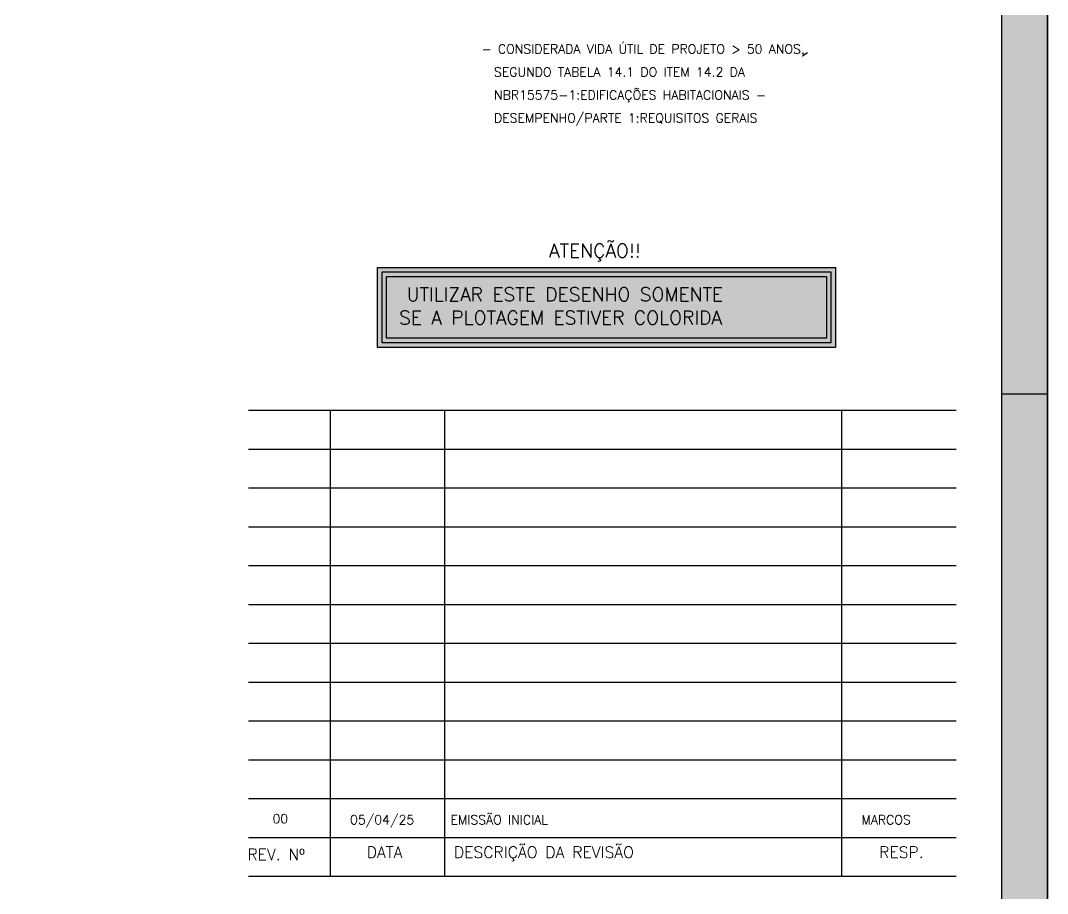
# Model space of a CAD drawing. Extents: x 0 to 119, y 0 to 84.
# Drawn here: x 96.41 to 118.9, y 18.76 to 37.87 of the extents above; entities that cross this region are included whole.
import ezdxf

# ---------------------------------------------------------------- set-up
doc = ezdxf.new("R2010")
doc.units = 0
doc.header["$LTSCALE"] = 100
doc.header["$MEASUREMENT"] = 0
for name, color, linetype in [('11', 11, 'CONTINUOUS'), ('2', 2, 'CONTINUOUS'), ('26', 3, 'CONTINUOUS'), ('4', 4, 'CONTINUOUS')]:
    doc.layers.add(name, color=color, linetype=linetype)
doc.styles.get("Standard").update_dxf_attribs({"font": 'ROMANS.SHX'})

msp = doc.modelspace()

# ---------------------------------------------------------------- linework, layer by layer
at = {"layer": '11', "linetype": 'Continuous'}
msp.add_lwpolyline([(104.226981, 32.468762), (114.259319, 32.468762), (114.259319, 30.718247), (104.226981, 30.718247), (104.226981, 32.468762)], dxfattribs=at)
for points in [[(104.226981, 32.468762), (114.259319, 32.468762), (114.259319, 30.718247)], [(104.226981, 32.468762), (114.259319, 30.718247), (104.226981, 30.718247)], [(104.226981, 32.468762), (104.226981, 30.718247), (104.226981, 32.468762)]]:
    msp.add_solid(points, dxfattribs=at)
at = {"layer": '2', "linetype": 'Continuous'}
for p, q in [((113.541872, 37.107993), (113.647661, 37.177002)), ((117.900081, 29.699962), (118.900081, 29.699962)), ((101.400081, 29.339962), (116.900081, 29.339962)), ((103.200081, 19.139962), (103.200081, 29.339962)), ((105.700081, 19.139962), (105.700081, 29.339962)), ((114.400081, 19.139962), (114.400081, 29.339962)), ((101.400081, 28.489962), (116.900081, 28.489962)), ((101.400081, 27.639962), (116.900081, 27.639962)), ((101.400081, 26.789962), (116.900081, 26.789962)), ((101.400081, 25.939962), (116.900081, 25.939962)), ((101.400081, 25.089962), (116.900081, 25.089962)), ((101.400081, 24.239962), (116.900081, 24.239962)), ((101.400081, 23.389962), (116.900081, 23.389962)), ((101.400081, 22.539962), (116.900081, 22.539962)), ((101.400081, 21.689962), (116.900081, 21.689962)), ((101.400081, 20.839962), (116.900081, 20.839962)), ((101.400081, 19.989962), (116.900081, 19.989962)), ((101.400081, 19.139962), (116.900081, 19.139962))]:
    msp.add_line(p, q, dxfattribs=at)
for points in [[(0.000081, -0.000038), (118.900081, -0.000038), (118.900081, 84.099962), (0.000081, 84.099962), (0.000081, -0.000038)], [(117.900081, 84.099962), (118.900081, 84.099962), (118.900081, -0.000038), (117.900081, -0.000038), (117.900081, 84.099962)], [(2.500081, 0.999962), (117.900081, 0.999962), (117.900081, 83.099962), (2.500081, 83.099962), (2.500081, 0.999962)]]:
    msp.add_lwpolyline(points, dxfattribs=at)
at = {"layer": '26', "linetype": 'Continuous'}
msp.add_lwpolyline([(117.900081, 84.099962), (118.900081, 84.099962), (118.900081, -0.000038), (117.900081, -0.000038), (117.900081, 84.099962)], dxfattribs=at)
for points in [[(117.900081, 84.099962), (118.900081, 84.099962), (118.900081, -0.000038)], [(117.900081, 84.099962), (118.900081, -0.000038), (117.900081, -0.000038)], [(117.900081, 84.099962), (117.900081, -0.000038), (117.900081, 84.099962)]]:
    msp.add_solid(points, dxfattribs=at)
at = {"layer": '4', "linetype": 'Continuous'}
for points in [[(104.226981, 32.468762), (114.259319, 32.468762), (114.259319, 30.718247), (104.226981, 30.718247), (104.226981, 32.468762)], [(104.326981, 32.368762), (114.159319, 32.368762), (114.159319, 30.818247), (104.326981, 30.818247), (104.326981, 32.368762)], [(104.426981, 32.268762), (114.059319, 32.268762), (114.059319, 30.918247), (104.426981, 30.918247), (104.426981, 32.268762)]]:
    msp.add_lwpolyline(points, dxfattribs=at)

# ---------------------------------------------------------------- texts
at = {"layer": '2', "linetype": 'Continuous'}
for s, height, p in [('- CONSIDERADA VIDA ÚTIL DE PROJETO > 50 ANOS,', 0.2, (106.504976, 37.149888)), ('  SEGUNDO TABELA 14.1 DO ITEM 14.2 DA', 0.2, (106.504976, 36.646285)), ('  NBR15575-1:EDIFICAÇÕES HABITACIONAIS -', 0.2, (106.504976, 36.142681)), ('  DESEMPENHO/PARTE 1:REQUISITOS GERAIS', 0.2, (106.504976, 35.639078)), ('00', 0.2, (101.928002, 20.297939)), ('05/04/25', 0.2, (103.62602, 20.274129)), ('EMISSÃO INICIAL', 0.2, (105.82602, 20.274129)), ('MARCOS', 0.2, (114.82602, 20.274129)), ('DESCRIÇÃO DA REVISÃO', 0.25, (105.900081, 19.539962)), ('REV. Nº', 0.25, (101.377913, 19.489279)), ('DATA', 0.25, (103.991748, 19.539962)), ('RESP.', 0.25, (115.213082, 19.539962))]:
    msp.add_text(s, height=height, dxfattribs=at).set_placement(p)
at = {"layer": '4', "linetype": 'Continuous'}
for s, p in [('ATENÇÃO!!', (107.98436, 32.684318)), ('UTILIZAR ESTE DESENHO SOMENTE', (104.866066, 31.728504)), ('SE A PLOTAGEM ESTIVER COLORIDA', (104.699553, 31.219189))]:
    msp.add_text(s, height=0.3, dxfattribs=at).set_placement(p)

doc.saveas('drawing.dxf')
